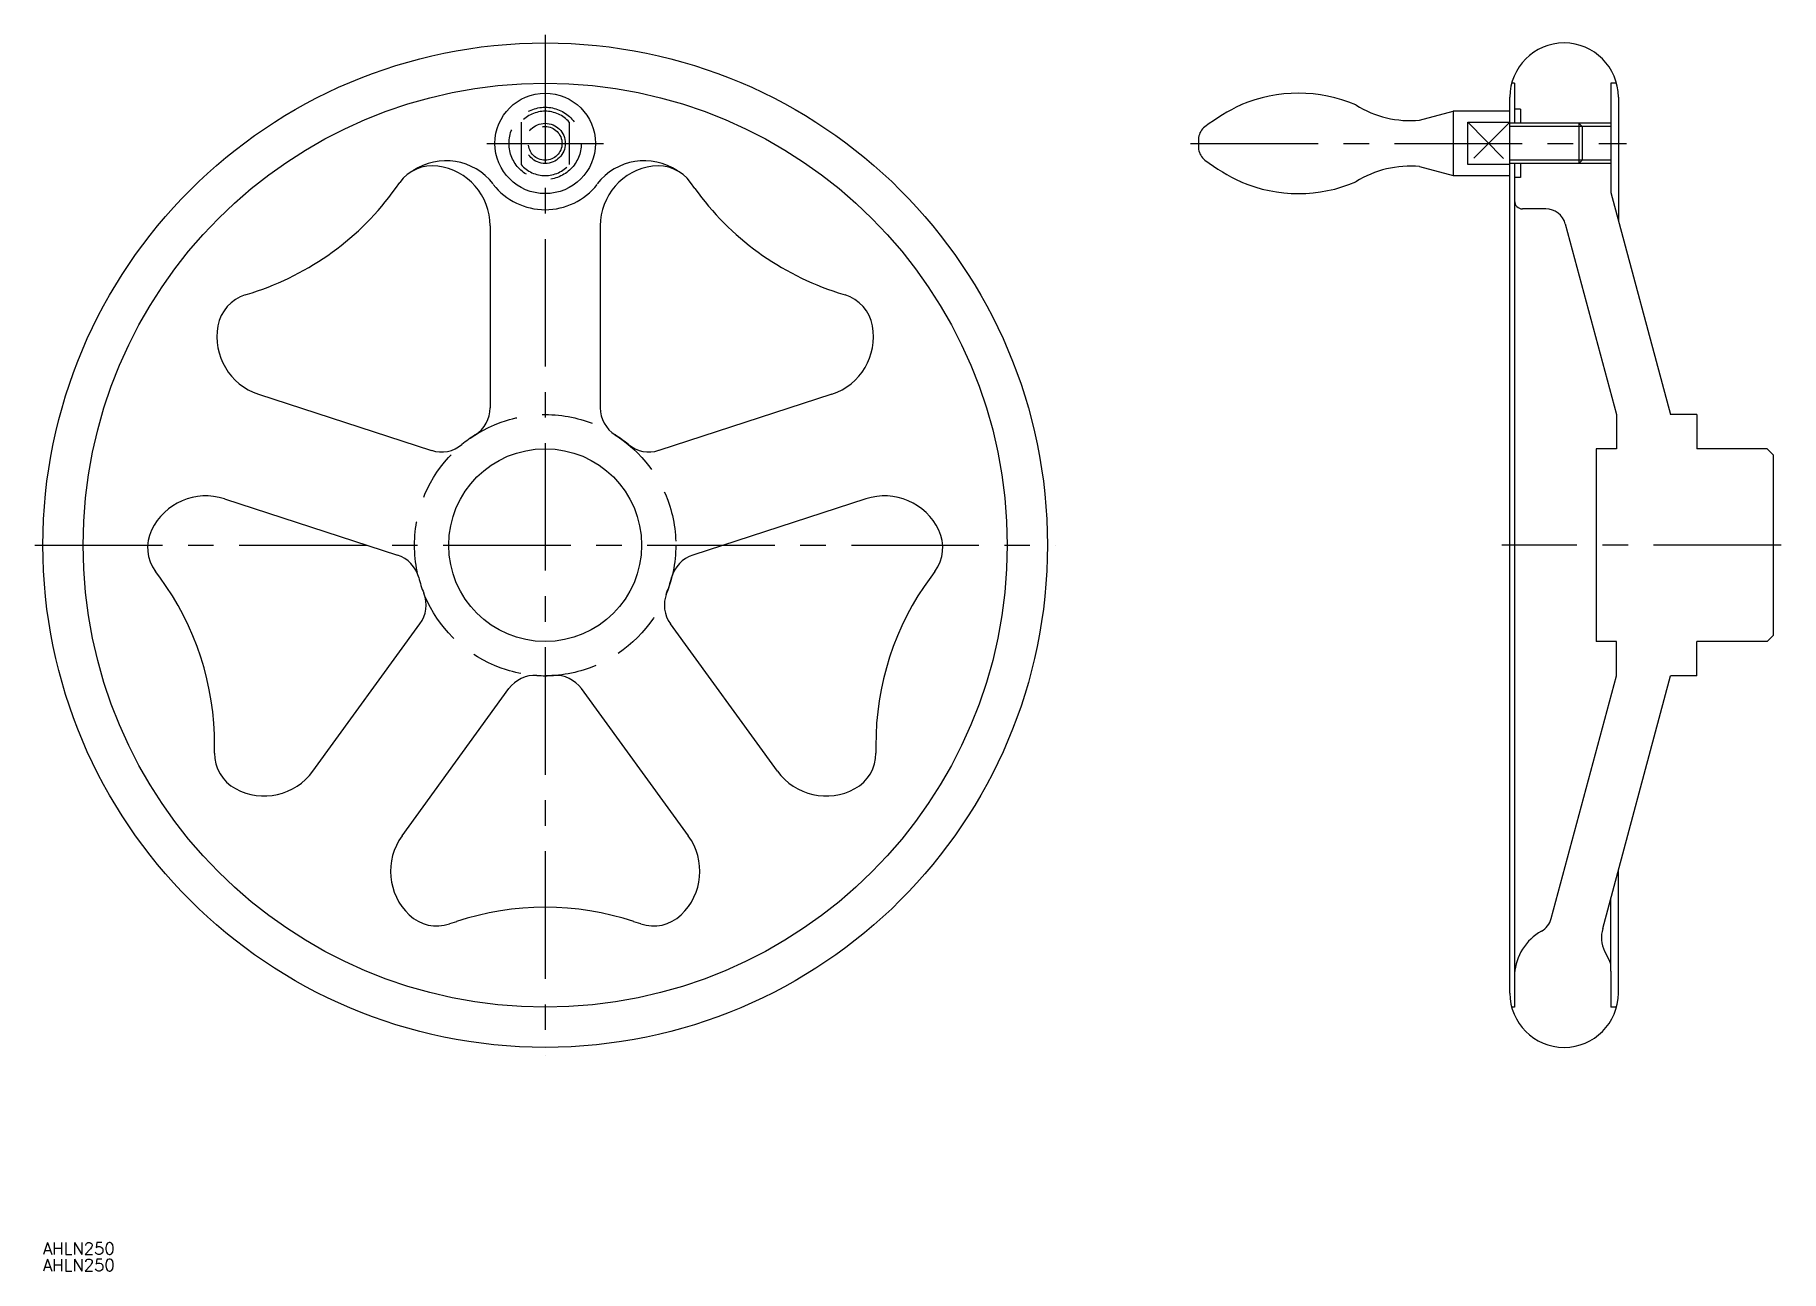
# Model space of a CAD drawing. Extents: x -127 to 308, y -181 to 127.
import ezdxf

# ---------------------------------------------------------------- set-up
doc = ezdxf.new("R2010")
doc.units = 0
doc.linetypes.add('CENTER', pattern=[50.8, 31.75, -6.35, 6.35, -6.35])
doc.linetypes.add('DASHED', pattern=[19.05, 12.7, -6.35])
doc.layers.get('0').update_dxf_attribs({"linetype": 'CONTINUOUS'})
doc.layers.add('CENTER', color=1, linetype='CENTER')
doc.styles.get("Standard").update_dxf_attribs({"font": 'txt.shx', "height": 3, "bigfont": 'bigfont.shx'})

# ---------------------------------------------------------------- blocks, each defined once
blk = doc.blocks.new('*U5')
at = {"color": 7, "linetype": 'CONTINUOUS'}
blk.add_text('AHLN250', height=3, dxfattribs=at).set_placement((-125, -176.57))
blk = doc.blocks.new('*U6')
at = {"color": 7, "linetype": 'CONTINUOUS'}
blk.add_text('AHLN250', height=3, dxfattribs=at).set_placement((-125, -180.69))

msp = doc.modelspace()

# ---------------------------------------------------------------- linework, layer by layer
at = {"color": 7, "linetype": 'CONTINUOUS'}
for p, q in [((241.26, 115), (240.57, 115)), ((241.26, 115), (241.26, 105)), ((265.26, 115), (265.26, 87.77)), ((266.65, 115), (265.26, 115)), ((240.11, -111.5), (240.11, 111.5)), ((267.11, 111.5), (267.11, 80.86)), ((217.65, 105.77), (226.03, 108)), ((240.11, 108), (226.03, 108)), ((226.03, 108), (226.03, 92)), ((257.3, 105), (240.11, 105)), ((242.76, 108.5), (241.26, 108.5)), ((242.76, 108.5), (242.76, 105)), ((258.11, 104.19), (257.3, 105)), ((257.3, 105), (257.3, 95)), ((162.61, 101.49), (162.61, 98.51)), ((265.26, 104.19), (258.11, 104.19)), ((258.11, 104.19), (258.11, 95.81)), ((258.11, 95.81), (257.3, 95)), ((265.26, 95.81), (258.11, 95.81)), ((217.65, 94.23), (226.03, 92)), ((226.03, 92), (240.11, 92)), ((257.3, 95), (240.11, 95)), ((241.26, 95), (241.26, -115)), ((242.76, 91.5), (241.26, 91.5)), ((242.76, 95), (242.76, 91.5)), ((-37.22, 88.8), (-36.18, 90.25)), ((37.22, 88.8), (36.18, 90.25)), ((265.26, 87.77), (280.07, 32.5)), ((249.05, 83.69), (243.26, 83.69)), ((-13.7, 79.47), (-13.7, 34.2)), ((13.7, 79.47), (13.7, 34.2)), ((253.88, 79.98), (266.61, 32.5)), ((-74.65, 62.3), (-72.95, 62.84)), ((72.95, 62.84), (74.65, 62.3)), ((-71.35, 37.59), (-28.29, 23.6)), ((71.35, 37.59), (28.29, 23.6)), ((266.61, 32.5), (266.61, 24)), ((286.61, 32.5), (280.07, 32.5)), ((286.61, 32.5), (286.61, 24)), ((266.61, 24), (261.61, 24)), ((261.61, 24), (261.61, -24)), ((304.11, 24), (286.61, 24)), ((304.11, 24), (305.61, 22.5)), ((305.61, 22.5), (305.61, -22.5)), ((-79.81, 11.53), (-36.76, -2.46)), ((79.81, 11.53), (36.76, -2.46)), ((-95.95, -7.95), (-97.01, -6.52)), ((97.01, -6.52), (95.95, -7.95)), ((-57.79, -56.24), (-31.18, -19.61)), ((57.79, -56.24), (31.18, -19.61)), ((266.61, -24), (261.61, -24)), ((266.61, -32.5), (266.61, -24)), ((286.61, -32.5), (286.61, -24)), ((304.11, -24), (286.61, -24)), ((304.11, -24), (305.61, -22.5)), ((250.41, -92.95), (266.61, -32.5)), ((263.21, -95.41), (280.07, -32.5)), ((286.61, -32.5), (280.07, -32.5)), ((-35.63, -72.35), (-9.02, -35.72)), ((35.63, -72.35), (9.02, -35.72)), ((-82.32, -51.75), (-82.3, -49.97)), ((82.3, -49.97), (82.32, -51.75)), ((267.11, -111.5), (267.11, -80.86)), ((265.26, -106.02), (265.26, -87.77)), ((-22.09, -93.72), (-23.78, -94.28)), ((23.78, -94.28), (22.09, -93.72)), ((263.64, -101.1), (265.01, -103.65)), ((265.26, -106.02), (265.26, -115)), ((241.26, -115), (240.57, -115)), ((266.65, -115), (265.26, -115))]:
    msp.add_line(p, q, dxfattribs=at)
at = {"color": 3, "linetype": 'DASHED'}
for p, q in [((-6, 105.29), (-6, 94.71)), ((6, 105.29), (6, 94.71)), ((229.61, 105.29), (240.11, 105.29)), ((229.61, 94.71), (229.61, 105.29)), ((229.61, 105.29), (240.11, 94.71)), ((240.11, 105.29), (229.61, 94.79)), ((240.11, 94.71), (229.61, 94.71))]:
    msp.add_line(p, q, dxfattribs=at)
at = {"color": 3, "linetype": 'CONTINUOUS'}
for p, q in [((265.26, 105), (257.3, 105)), ((258.11, 104.19), (240.11, 104.19)), ((258.11, 95.81), (240.11, 95.81)), ((265.26, 95), (257.3, 95))]:
    msp.add_line(p, q, dxfattribs=at)
at = {"color": 7, "linetype": 'CONTINUOUS'}
for centre, radius in [((0, 0), 125), ((0, 0), 115), ((0, 100), 12.5), ((0, 0), 24)]:
    msp.add_circle(centre, radius, dxfattribs=at)
at = {"color": 3, "linetype": 'DASHED'}
for centre, radius in [((0, 100), 9), ((0, 100), 5), ((0, 100), 4.19), ((0, 0), 32.5)]:
    msp.add_circle(centre, radius, dxfattribs=at)
at = {"color": 7, "linetype": 'CONTINUOUS'}
for centre, radius, start, end in [((253.61, 111.5), 13.5, 360, 180), ((196.51, 60.59), 54.24, 115.4682, 126.5919), ((187.48, 76.28), 36.22, 66.7539, 113.2461), ((215.27, 130.97), 25.3, 237.7772, 275.3916), ((167.05, 100.65), 4.52, 129.356, 169.2937), ((-24.66, 80.81), 14.86, 37.856, 123.9589), ((24.66, 80.81), 14.86, 56.0411, 142.144), ((167.05, 99.35), 4.52, 190.7063, 230.644), ((196.51, 139.41), 54.24, 233.4081, 244.5318), ((-28.05, 84.43), 10, 82.513, 144.392), ((-28.7, 79.47), 15, 0, 82.513), ((28.7, 79.47), 15, 97.487, 180), ((28.05, 84.43), 10, 35.608, 97.487), ((215.27, 69.03), 25.3, 84.6084, 122.2228), ((-94.13, 129.56), 70, 287.608, 324.392), ((0, 100), 16.5, 218.4401, 321.5599), ((94.13, 129.56), 70, 215.608, 252.392), ((187.48, 123.72), 36.22, 246.7539, 293.2461), ((243.26, 85.69), 2, 180, 270), ((249.05, 78.69), 5, 15, 90), ((-71.63, 52.77), 10, 107.608, 169.487), ((71.63, 52.77), 10, 10.513, 72.392), ((-66.71, 51.85), 15, 169.487, 252), ((66.71, 51.85), 15, 288, 10.513), ((-21.7, 34.2), 8, 302.3983, 0), ((21.7, 34.2), 8, 180, 237.6017), ((0, 0), 32.5, 122.3983, 129.6017), ((0, 0), 32.5, 50.3983, 57.6017), ((-25.82, 31.21), 8, 252, 309.6017), ((25.82, 31.21), 8, 230.3983, 288), ((-84.45, -2.74), 15, 72, 154.513), ((84.45, -2.74), 15, 25.487, 108), ((-88.96, -0.59), 10, 154.513, 216.392), ((88.96, -0.59), 10, 323.608, 25.487), ((-39.23, -10.07), 8, 14.3983, 72), ((39.23, -10.07), 8, 108, 165.6017), ((-152.3, -49.49), 70, 359.608, 36.392), ((0, 0), 32.5, 194.3983, 201.6017), ((0, 0), 32.5, 338.3983, 345.6017), ((152.3, -49.49), 70, 143.608, 180.392), ((-37.66, -14.91), 8, 324, 21.6017), ((37.66, -14.91), 8, 158.3983, 216), ((-2.54, -40.42), 8, 86.3983, 144), ((0, 0), 32.5, 266.3983, 273.6017), ((2.54, -40.42), 8, 36, 93.6017), ((-72.32, -51.82), 10, 179.608, 241.487), ((72.32, -51.82), 10, 298.513, 0.392), ((-69.93, -47.42), 15, 241.487, 324), ((69.93, -47.42), 15, 216, 298.513), ((-23.49, -81.16), 15, 144, 226.513), ((23.49, -81.16), 15, 313.487, 36), ((0, -160.14), 70, 71.608, 108.392), ((-26.93, -84.79), 10, 226.513, 288.392), ((26.93, -84.79), 10, 251.608, 313.487), ((245.58, -91.66), 5, 298.1784, 345), ((271.46, -97.65), 8.55, 164.8139, 203.7758), ((254.57, -107.66), 13.35, 119.7792, 175.6488), ((263.21, -104.63), 2.05, 3.3778, 28.6562), ((253.61, -111.5), 13.5, 180, 0)]:
    msp.add_arc(centre, radius, start, end, dxfattribs=at)
at = {"color": 3, "linetype": 'DASHED'}
for start, end in [(41.4096, 138.5904), (221.4096, 318.5904)]:
    msp.add_arc((0, 100), 8, start, end, dxfattribs=at)
at = {"layer": 'CENTER', "color": 1, "linetype": 'CENTER'}
for p, q in [((0, 127), (0, -127)), ((-14.5, 100), (14.5, 100)), ((160.61, 100), (269.11, 100)), ((-127, 0), (127, 0)), ((307.61, 0), (238.11, 0))]:
    msp.add_line(p, q, dxfattribs=at)

# ---------------------------------------------------------------- block references
at = {"color": 7, "linetype": 'CONTINUOUS'}
for name in ['*U5', '*U6']:
    msp.add_blockref(name, (0, 0), dxfattribs=at)

doc.saveas('drawing.dxf')
